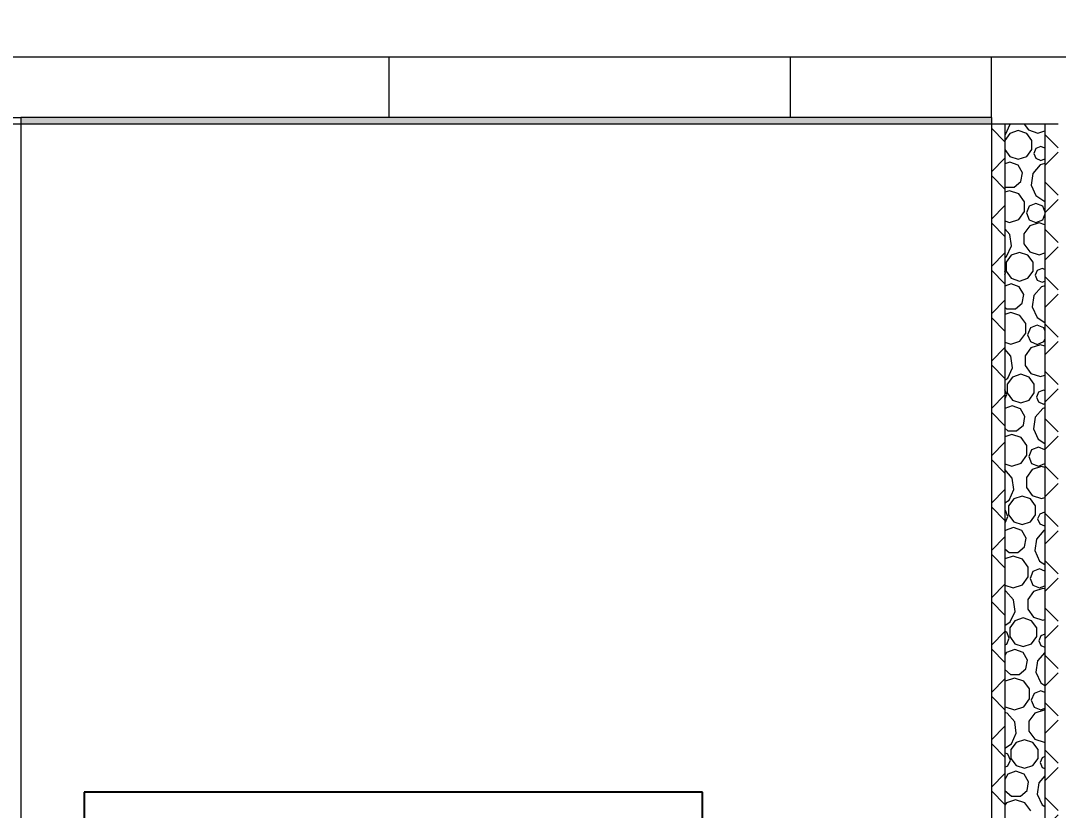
# Model space of a CAD drawing. Header units: metres. Extents: x -77 to 97, y 0 to 6.
# Drawn here: x -17.133 to -15.582, y 1.917 to 3.096 of the extents above; entities that cross this region are included whole.
import ezdxf

# ---------------------------------------------------------------- set-up
doc = ezdxf.new("R2010")
doc.units = ezdxf.units.M
doc.header["$MEASUREMENT"] = 0
for name, color, linetype in [('COTAS CORTE', 7, 'Continuous'), ('FORRO.EXEC', 7, 'Continuous'), ('PAREDE CONSTRUIR', 7, 'Continuous')]:
    doc.layers.add(name, color=color, linetype=linetype)
doc.layers.add('COTAS CORTE_Caneta_No__25', color=7, linetype='Continuous', lineweight=13, true_color=0x982312)
doc.layers.add('PAREDE CONSTRUIR_Caneta_No__97', color=7, linetype='Continuous', lineweight=5, true_color=0x6b6b6b)
for name, color, linetype, lineweight in [('FORRO.EXEC_Caneta_No__241', 7, 'Continuous', 13), ('PAREDE CONSTRUIR_Caneta_No__241', 7, 'Continuous', 13), ('PAREDE CONSTRUIR_Caneta_No__83', 84, 'Continuous', 0), ('PAREDE CONSTRUIR_Caneta_No__96', 252, 'Continuous', 0), ('Portas Archicad_Caneta_No__3', 7, 'Continuous', 25)]:
    doc.layers.add(name, color=color, linetype=linetype, lineweight=lineweight)
doc.styles.add('ESTILO_GERADO_1', font='arial.ttf')
doc.dimstyles.new('ESTILO_GERADO__9', dxfattribs={"dimtxt": 0.1, "dimasz": 0.0475, "dimexe": 0.18, "dimexo": 0.712446, "dimgap": 0, "dimtad": 1, "dimzin": 0, "dimdsep": 46, "dimtxsty": 'ESTILO_GERADO_1', "dimblk": 'ARROWHEAD_11', "dimblk1": 'ARROWHEAD_11', "dimblk2": 'ARROWHEAD_11', "dimcen": 0.09, "dimclrd": 256, "dimclre": 256, "dimclrt": 256, "dimadec": 0, "dimazin": 0, "dimtfac": 1, "dimtdec": 4, "dimtmove": 0, "dimatfit": 3, "dimfxl": 0, "dimtolj": 1, "dimtzin": 0, "dimarcsym": 0})
pattern_1 = [(45, (43.181277, -0.20799), (-0.03535534, 0.03535534), []), (135, (43.181277, -0.20799), (0.03535534, 0.03535534), [])]

# ---------------------------------------------------------------- blocks, each defined once
blk = doc.blocks.new('*X54', base_point=(43.1813, -0.208))
at = {"layer": 'PAREDE CONSTRUIR_Caneta_No__96', "color": 252, "linetype": 'Continuous', "lineweight": 0}
for p, q in [((-15.6615, 2.9263), (-15.6544, 2.942)), ((-15.6421, 2.9322), (-15.6546, 2.9281)), ((-15.6544, 2.942), (-15.6544, 2.942)), ((-15.6296, 2.9281), (-15.6421, 2.9322)), ((-15.6332, 2.942), (-15.6269, 2.9333)), ((-15.6269, 2.9333), (-15.6129, 2.9287)), ((-15.6129, 2.9287), (-15.6024, 2.9321)), ((-15.6624, 2.9257), (-15.6615, 2.9263)), ((-15.6546, 2.9281), (-15.6623, 2.9175)), ((-15.6623, 2.9175), (-15.6623, 2.9043)), ((-15.6219, 2.9175), (-15.6296, 2.9281)), ((-15.6219, 2.9043), (-15.6219, 2.9175)), ((-15.6623, 2.9043), (-15.6546, 2.8937)), ((-15.6296, 2.8937), (-15.6219, 2.9043)), ((-15.6157, 2.9055), (-15.6188, 2.8982)), ((-15.6084, 2.9085), (-15.6157, 2.9055)), ((-15.6024, 2.906), (-15.6084, 2.9085)), ((-15.6549, 2.8852), (-15.6624, 2.8824)), ((-15.6425, 2.8807), (-15.6549, 2.8852)), ((-15.6546, 2.8937), (-15.6421, 2.8896)), ((-15.6421, 2.8896), (-15.6296, 2.8937)), ((-15.6188, 2.8982), (-15.6157, 2.8909)), ((-15.6157, 2.8909), (-15.6084, 2.8878)), ((-15.6084, 2.8878), (-15.6024, 2.8903)), ((-15.636, 2.8693), (-15.6425, 2.8807)), ((-15.6382, 2.8564), (-15.636, 2.8693)), ((-15.6206, 2.8681), (-15.6231, 2.851)), ((-15.6093, 2.8811), (-15.6206, 2.8681)), ((-15.6024, 2.8831), (-15.6093, 2.8811)), ((-15.6483, 2.848), (-15.6382, 2.8564)), ((-15.6624, 2.8488), (-15.6614, 2.848)), ((-15.6554, 2.8424), (-15.6624, 2.8402)), ((-15.6614, 2.848), (-15.6483, 2.848)), ((-15.6415, 2.8379), (-15.6554, 2.8424)), ((-15.6329, 2.8261), (-15.6415, 2.8379)), ((-15.6231, 2.851), (-15.6159, 2.8353)), ((-15.6329, 2.8115), (-15.6329, 2.8261)), ((-15.6158, 2.8235), (-15.626, 2.8193)), ((-15.6159, 2.8353), (-15.6024, 2.8266)), ((-15.6057, 2.8193), (-15.6158, 2.8235)), ((-15.6415, 2.7997), (-15.6329, 2.8115)), ((-15.626, 2.8193), (-15.6301, 2.8092)), ((-15.6301, 2.8092), (-15.626, 2.7991)), ((-15.6024, 2.8114), (-15.6057, 2.8193)), ((-15.6057, 2.7991), (-15.6024, 2.8071)), ((-15.6624, 2.7974), (-15.6554, 2.7951)), ((-15.6554, 2.7951), (-15.6415, 2.7997)), ((-15.626, 2.7991), (-15.6158, 2.7949)), ((-15.611, 2.7944), (-15.625, 2.7899)), ((-15.6158, 2.7949), (-15.6057, 2.7991)), ((-15.6024, 2.7916), (-15.611, 2.7944)), ((-15.655, 2.7771), (-15.6624, 2.7857)), ((-15.6525, 2.76), (-15.655, 2.7771)), ((-15.625, 2.7899), (-15.6337, 2.7779)), ((-15.6337, 2.7779), (-15.6337, 2.7632)), ((-15.6597, 2.7443), (-15.6525, 2.76)), ((-15.6337, 2.7632), (-15.625, 2.7513)), ((-15.6624, 2.7425), (-15.6597, 2.7443)), ((-15.6528, 2.7461), (-15.6605, 2.7355)), ((-15.6402, 2.7502), (-15.6528, 2.7461)), ((-15.6277, 2.7461), (-15.6402, 2.7502)), ((-15.62, 2.7355), (-15.6277, 2.7461)), ((-15.625, 2.7513), (-15.611, 2.7467)), ((-15.611, 2.7467), (-15.6024, 2.7495)), ((-15.6605, 2.7355), (-15.6605, 2.7223)), ((-15.62, 2.7223), (-15.62, 2.7355)), ((-15.6614, 2.72), (-15.6624, 2.7225)), ((-15.6624, 2.7175), (-15.6614, 2.72)), ((-15.6605, 2.7223), (-15.6528, 2.7117)), ((-15.6277, 2.7117), (-15.62, 2.7223)), ((-15.6139, 2.7235), (-15.6169, 2.7162)), ((-15.6169, 2.7162), (-15.6139, 2.7089)), ((-15.6066, 2.7265), (-15.6139, 2.7235)), ((-15.6024, 2.7248), (-15.6066, 2.7265)), ((-15.653, 2.7032), (-15.6624, 2.6997)), ((-15.6407, 2.6987), (-15.653, 2.7032)), ((-15.6528, 2.7117), (-15.6402, 2.7076)), ((-15.6341, 2.6873), (-15.6407, 2.6987)), ((-15.6402, 2.7076), (-15.6277, 2.7117)), ((-15.6075, 2.6991), (-15.6188, 2.6861)), ((-15.6139, 2.7089), (-15.6066, 2.7058)), ((-15.6024, 2.7006), (-15.6075, 2.6991)), ((-15.6066, 2.7058), (-15.6024, 2.7075)), ((-15.6364, 2.6744), (-15.6341, 2.6873)), ((-15.6188, 2.6861), (-15.6212, 2.669)), ((-15.6624, 2.6684), (-15.6596, 2.666)), ((-15.6464, 2.666), (-15.6364, 2.6744)), ((-15.6212, 2.669), (-15.6141, 2.6533)), ((-15.6535, 2.6605), (-15.6624, 2.6576)), ((-15.6596, 2.666), (-15.6464, 2.666)), ((-15.6396, 2.6559), (-15.6535, 2.6605)), ((-15.631, 2.6441), (-15.6396, 2.6559)), ((-15.6141, 2.6533), (-15.6024, 2.6458)), ((-15.631, 2.6295), (-15.631, 2.6441)), ((-15.6241, 2.6374), (-15.6283, 2.6272)), ((-15.614, 2.6415), (-15.6241, 2.6374)), ((-15.6039, 2.6374), (-15.614, 2.6415)), ((-15.6024, 2.6339), (-15.6039, 2.6374)), ((-15.6396, 2.6177), (-15.631, 2.6295)), ((-15.6283, 2.6272), (-15.6241, 2.6171)), ((-15.6039, 2.6171), (-15.6024, 2.6206)), ((-15.6624, 2.616), (-15.6535, 2.6131)), ((-15.6531, 2.5951), (-15.6624, 2.6058)), ((-15.6535, 2.6131), (-15.6396, 2.6177)), ((-15.6232, 2.6079), (-15.6318, 2.5959)), ((-15.6241, 2.6171), (-15.614, 2.6129)), ((-15.6092, 2.6124), (-15.6232, 2.6079)), ((-15.614, 2.6129), (-15.6039, 2.6171)), ((-15.6024, 2.6102), (-15.6092, 2.6124)), ((-15.6507, 2.578), (-15.6531, 2.5951)), ((-15.6318, 2.5959), (-15.6318, 2.5812)), ((-15.6578, 2.5623), (-15.6507, 2.578)), ((-15.6318, 2.5812), (-15.6232, 2.5693)), ((-15.6624, 2.5593), (-15.6578, 2.5623)), ((-15.6509, 2.5641), (-15.6586, 2.5535)), ((-15.6384, 2.5682), (-15.6509, 2.5641)), ((-15.6259, 2.5641), (-15.6384, 2.5682)), ((-15.6182, 2.5535), (-15.6259, 2.5641)), ((-15.6232, 2.5693), (-15.6092, 2.5647)), ((-15.6092, 2.5647), (-15.6024, 2.5669)), ((-15.6595, 2.538), (-15.6624, 2.545)), ((-15.6586, 2.5535), (-15.6586, 2.5403)), ((-15.6182, 2.5403), (-15.6182, 2.5535)), ((-15.6047, 2.5445), (-15.612, 2.5415)), ((-15.6024, 2.5436), (-15.6047, 2.5445)), ((-15.6624, 2.531), (-15.6595, 2.538)), ((-15.6586, 2.5403), (-15.6509, 2.5297)), ((-15.6509, 2.5297), (-15.6384, 2.5256)), ((-15.6384, 2.5256), (-15.6259, 2.5297)), ((-15.6259, 2.5297), (-15.6182, 2.5403)), ((-15.612, 2.5415), (-15.615, 2.5342)), ((-15.615, 2.5342), (-15.612, 2.5269)), ((-15.612, 2.5269), (-15.6047, 2.5238)), ((-15.6511, 2.5212), (-15.6624, 2.5171)), ((-15.6388, 2.5167), (-15.6511, 2.5212)), ((-15.6323, 2.5053), (-15.6388, 2.5167)), ((-15.6056, 2.5171), (-15.6169, 2.5041)), ((-15.6024, 2.518), (-15.6056, 2.5171)), ((-15.6047, 2.5238), (-15.6024, 2.5248)), ((-15.6345, 2.4924), (-15.6323, 2.5053)), ((-15.6169, 2.5041), (-15.6194, 2.487)), ((-15.6624, 2.4879), (-15.6577, 2.484)), ((-15.6577, 2.484), (-15.6446, 2.484)), ((-15.6446, 2.484), (-15.6345, 2.4924)), ((-15.6194, 2.487), (-15.6122, 2.4713)), ((-15.6517, 2.4785), (-15.6624, 2.475)), ((-15.6378, 2.4739), (-15.6517, 2.4785)), ((-15.6292, 2.4621), (-15.6378, 2.4739)), ((-15.6122, 2.4713), (-15.6024, 2.465)), ((-15.6292, 2.4475), (-15.6292, 2.4621)), ((-15.6222, 2.4554), (-15.6264, 2.4452)), ((-15.6121, 2.4595), (-15.6222, 2.4554)), ((-15.6024, 2.4555), (-15.6121, 2.4595)), ((-15.6624, 2.4347), (-15.6517, 2.4311)), ((-15.6517, 2.4311), (-15.6378, 2.4357)), ((-15.6378, 2.4357), (-15.6292, 2.4475)), ((-15.6264, 2.4452), (-15.6222, 2.4351)), ((-15.6222, 2.4351), (-15.6121, 2.431)), ((-15.6121, 2.431), (-15.6024, 2.435)), ((-15.6513, 2.4131), (-15.6624, 2.426)), ((-15.6213, 2.4259), (-15.63, 2.4139)), ((-15.6073, 2.4304), (-15.6213, 2.4259)), ((-15.6024, 2.4288), (-15.6073, 2.4304)), ((-15.6488, 2.396), (-15.6513, 2.4131)), ((-15.63, 2.4139), (-15.63, 2.3992)), ((-15.656, 2.3803), (-15.6488, 2.396)), ((-15.63, 2.3992), (-15.6213, 2.3873)), ((-15.6624, 2.3761), (-15.656, 2.3803)), ((-15.649, 2.3821), (-15.6568, 2.3715)), ((-15.6365, 2.3862), (-15.649, 2.3821)), ((-15.624, 2.3821), (-15.6365, 2.3862)), ((-15.6163, 2.3715), (-15.624, 2.3821)), ((-15.6213, 2.3873), (-15.6073, 2.3827)), ((-15.6073, 2.3827), (-15.6024, 2.3843)), ((-15.6614, 2.3649), (-15.6624, 2.3653)), ((-15.6577, 2.356), (-15.6614, 2.3649)), ((-15.6568, 2.3715), (-15.6568, 2.3583)), ((-15.6568, 2.3583), (-15.649, 2.3477)), ((-15.624, 2.3477), (-15.6163, 2.3583)), ((-15.6163, 2.3583), (-15.6163, 2.3715)), ((-15.6102, 2.3595), (-15.6132, 2.3522)), ((-15.6029, 2.3625), (-15.6102, 2.3595)), ((-15.6024, 2.3623), (-15.6029, 2.3625)), ((-15.6624, 2.3467), (-15.6614, 2.3472)), ((-15.6614, 2.3472), (-15.6577, 2.356)), ((-15.649, 2.3477), (-15.6365, 2.3436)), ((-15.6365, 2.3436), (-15.624, 2.3477)), ((-15.6132, 2.3522), (-15.6102, 2.3449)), ((-15.6102, 2.3449), (-15.6029, 2.3418)), ((-15.6029, 2.3418), (-15.6024, 2.342)), ((-15.6616, 2.3347), (-15.6624, 2.3333)), ((-15.6493, 2.3392), (-15.6616, 2.3347)), ((-15.637, 2.3347), (-15.6493, 2.3392)), ((-15.6304, 2.3233), (-15.637, 2.3347)), ((-15.6038, 2.3351), (-15.6151, 2.3221)), ((-15.6024, 2.3355), (-15.6038, 2.3351)), ((-15.6427, 2.302), (-15.6327, 2.3104)), ((-15.6327, 2.3104), (-15.6304, 2.3233)), ((-15.6151, 2.3221), (-15.6175, 2.305)), ((-15.6624, 2.3075), (-15.6559, 2.302)), ((-15.6498, 2.2965), (-15.6624, 2.2924)), ((-15.6559, 2.302), (-15.6427, 2.302)), ((-15.6359, 2.2919), (-15.6498, 2.2965)), ((-15.6175, 2.305), (-15.6104, 2.2893)), ((-15.6273, 2.2801), (-15.6359, 2.2919)), ((-15.6273, 2.2655), (-15.6273, 2.2801)), ((-15.6104, 2.2893), (-15.6024, 2.2842)), ((-15.6359, 2.2537), (-15.6273, 2.2655)), ((-15.6204, 2.2734), (-15.6246, 2.2633)), ((-15.6103, 2.2775), (-15.6204, 2.2734)), ((-15.6024, 2.2743), (-15.6103, 2.2775)), ((-15.6624, 2.2533), (-15.6498, 2.2492)), ((-15.6498, 2.2492), (-15.6359, 2.2537)), ((-15.6246, 2.2633), (-15.6204, 2.2531)), ((-15.6204, 2.2531), (-15.6103, 2.249)), ((-15.6055, 2.2484), (-15.6195, 2.2439)), ((-15.6103, 2.249), (-15.6024, 2.2522)), ((-15.6024, 2.2475), (-15.6055, 2.2484)), ((-15.6607, 2.2441), (-15.6624, 2.2446)), ((-15.6494, 2.2311), (-15.6607, 2.2441)), ((-15.6195, 2.2439), (-15.6281, 2.232)), ((-15.6469, 2.214), (-15.6494, 2.2311)), ((-15.6281, 2.232), (-15.6281, 2.2172)), ((-15.6281, 2.2172), (-15.6195, 2.2053)), ((-15.6541, 2.1983), (-15.6469, 2.214)), ((-15.6347, 2.2042), (-15.6472, 2.2001)), ((-15.6222, 2.2001), (-15.6347, 2.2042)), ((-15.6195, 2.2053), (-15.6055, 2.2007)), ((-15.6055, 2.2007), (-15.6024, 2.2017)), ((-15.6624, 2.193), (-15.6541, 2.1983)), ((-15.6472, 2.2001), (-15.6549, 2.1895)), ((-15.6549, 2.1895), (-15.6549, 2.1763)), ((-15.6145, 2.1895), (-15.6222, 2.2001)), ((-15.6145, 2.1763), (-15.6145, 2.1895)), ((-15.6595, 2.1829), (-15.6624, 2.1841)), ((-15.6558, 2.174), (-15.6595, 2.1829)), ((-15.6595, 2.1652), (-15.6558, 2.174)), ((-15.6549, 2.1763), (-15.6472, 2.1657)), ((-15.6222, 2.1657), (-15.6145, 2.1763)), ((-15.6083, 2.1775), (-15.6113, 2.1702)), ((-15.6024, 2.1799), (-15.6083, 2.1775)), ((-15.6624, 2.1639), (-15.6595, 2.1652)), ((-15.6474, 2.1572), (-15.6598, 2.1527)), ((-15.6351, 2.1527), (-15.6474, 2.1572)), ((-15.6472, 2.1657), (-15.6347, 2.1616)), ((-15.6347, 2.1616), (-15.6222, 2.1657)), ((-15.6113, 2.1702), (-15.6083, 2.1629)), ((-15.6083, 2.1629), (-15.6024, 2.1604)), ((-15.6598, 2.1527), (-15.6624, 2.1481)), ((-15.6286, 2.1413), (-15.6351, 2.1527)), ((-15.6308, 2.1284), (-15.6286, 2.1413)), ((-15.6132, 2.1401), (-15.6157, 2.123)), ((-15.6024, 2.1525), (-15.6132, 2.1401)), ((-15.6624, 2.1271), (-15.654, 2.12)), ((-15.6409, 2.12), (-15.6308, 2.1284)), ((-15.6619, 2.1099), (-15.6624, 2.1091)), ((-15.6479, 2.1145), (-15.6619, 2.1099)), ((-15.654, 2.12), (-15.6409, 2.12)), ((-15.634, 2.1099), (-15.6479, 2.1145)), ((-15.6255, 2.0981), (-15.634, 2.1099)), ((-15.6157, 2.123), (-15.6085, 2.1073)), ((-15.6255, 2.0835), (-15.6255, 2.0981)), ((-15.6084, 2.0955), (-15.6185, 2.0914)), ((-15.6085, 2.1073), (-15.6024, 2.1034)), ((-15.6024, 2.0931), (-15.6084, 2.0955)), ((-15.634, 2.0717), (-15.6255, 2.0835)), ((-15.6185, 2.0914), (-15.6227, 2.0813)), ((-15.6227, 2.0813), (-15.6185, 2.0711)), ((-15.6624, 2.0725), (-15.6619, 2.0717)), ((-15.6588, 2.0621), (-15.6624, 2.0632)), ((-15.6619, 2.0717), (-15.6479, 2.0672)), ((-15.6475, 2.0491), (-15.6588, 2.0621)), ((-15.6479, 2.0672), (-15.634, 2.0717)), ((-15.6176, 2.0619), (-15.6263, 2.05)), ((-15.6185, 2.0711), (-15.6084, 2.067)), ((-15.6036, 2.0664), (-15.6176, 2.0619)), ((-15.6084, 2.067), (-15.6024, 2.0694)), ((-15.6024, 2.0661), (-15.6036, 2.0664)), ((-15.6451, 2.032), (-15.6475, 2.0491)), ((-15.6263, 2.05), (-15.6263, 2.0352)), ((-15.6523, 2.0163), (-15.6451, 2.032)), ((-15.6263, 2.0352), (-15.6176, 2.0233)), ((-15.6624, 2.0098), (-15.6523, 2.0163)), ((-15.6453, 2.0181), (-15.6531, 2.0075)), ((-15.6328, 2.0222), (-15.6453, 2.0181)), ((-15.6203, 2.0181), (-15.6328, 2.0222)), ((-15.6126, 2.0075), (-15.6203, 2.0181)), ((-15.6176, 2.0233), (-15.6036, 2.0187)), ((-15.6036, 2.0187), (-15.6024, 2.0191)), ((-15.6577, 2.0009), (-15.6624, 2.0029)), ((-15.654, 1.992), (-15.6577, 2.0009)), ((-15.6531, 2.0075), (-15.6531, 1.9943)), ((-15.6126, 1.9943), (-15.6126, 2.0075)), ((-15.6577, 1.9832), (-15.654, 1.992)), ((-15.6531, 1.9943), (-15.6453, 1.9837)), ((-15.6203, 1.9837), (-15.6126, 1.9943)), ((-15.6065, 1.9955), (-15.6095, 1.9882)), ((-15.6095, 1.9882), (-15.6065, 1.9809)), ((-15.6024, 1.9972), (-15.6065, 1.9955)), ((-15.6624, 1.9812), (-15.6577, 1.9832)), ((-15.6579, 1.9707), (-15.6624, 1.9628)), ((-15.6456, 1.9752), (-15.6579, 1.9707)), ((-15.6333, 1.9707), (-15.6456, 1.9752)), ((-15.6453, 1.9837), (-15.6328, 1.9796)), ((-15.6267, 1.9593), (-15.6333, 1.9707)), ((-15.6328, 1.9796), (-15.6203, 1.9837)), ((-15.6065, 1.9809), (-15.6024, 1.9792)), ((-15.629, 1.9464), (-15.6267, 1.9593)), ((-15.6114, 1.9581), (-15.6138, 1.941)), ((-15.6024, 1.9684), (-15.6114, 1.9581)), ((-15.6624, 1.9478), (-15.6622, 1.9464)), ((-15.6622, 1.9464), (-15.6521, 1.938)), ((-15.6521, 1.938), (-15.639, 1.938)), ((-15.639, 1.938), (-15.629, 1.9464)), ((-15.6138, 1.941), (-15.6067, 1.9253)), ((-15.66, 1.928), (-15.6624, 1.9246)), ((-15.6461, 1.9325), (-15.66, 1.928)), ((-15.6322, 1.928), (-15.6461, 1.9325)), ((-15.6236, 1.9161), (-15.6322, 1.928)), ((-15.6067, 1.9253), (-15.6024, 1.9226))]:
    blk.add_line(p, q, dxfattribs=at)
blk = doc.blocks.new('*D63', base_point=(43.1813, -0.208))
at = {"layer": 'COTAS CORTE_Caneta_No__25', "linetype": 'Continuous', "lineweight": 13, "true_color": 0x982312}
for points in [[(-19.8174, 3.342), (-19.8165, 3.3372), (-19.8137, 3.3332), (-19.8097, 3.3305), (-19.8049, 3.3295), (-19.8001, 3.3305), (-19.7961, 3.3332), (-19.7934, 3.3372), (-19.7924, 3.342), (-19.7934, 3.3468), (-19.7961, 3.3508), (-19.8001, 3.3536), (-19.8049, 3.3545), (-19.8097, 3.3536), (-19.8137, 3.3508), (-19.8165, 3.3468)], [(-19.8174, 2.952), (-19.8165, 2.9472), (-19.8137, 2.9432), (-19.8097, 2.9405), (-19.8049, 2.9395), (-19.8001, 2.9405), (-19.7961, 2.9432), (-19.7934, 2.9472), (-19.7924, 2.952), (-19.7934, 2.9568), (-19.7961, 2.9608), (-19.8001, 2.9636), (-19.8049, 2.9645), (-19.8097, 2.9636), (-19.8137, 2.9608), (-19.8165, 2.9568)], [(-19.8174, 2.942), (-19.8165, 2.9372), (-19.8137, 2.9332), (-19.8097, 2.9305), (-19.8049, 2.9295), (-19.8001, 2.9305), (-19.7961, 2.9332), (-19.7934, 2.9372), (-19.7924, 2.942), (-19.7934, 2.9468), (-19.7961, 2.9508), (-19.8001, 2.9536), (-19.8049, 2.9545), (-19.8097, 2.9536), (-19.8137, 2.9508), (-19.8165, 2.9468)]]:
    blk.add_hatch(color=24, dxfattribs=at).paths.add_polyline_path(points)
at = {"layer": 'COTAS CORTE_Caneta_No__25', "color": 24, "linetype": 'Continuous', "lineweight": 13, "true_color": 0x982312}
for p, q in [((-19.8174, 3.342), (-19.8518, 3.342)), ((-19.0925, 3.342), (-19.7924, 3.342)), ((-19.8049, 2.9645), (-19.8049, 3.3295)), ((-19.8174, 2.952), (-19.8518, 2.952)), ((-19.0925, 2.952), (-19.7924, 2.952))]:
    blk.add_line(p, q, dxfattribs=at)
for centre in [(-19.8049, 3.342), (-19.8049, 2.952)]:
    blk.add_circle(centre, 0.0125, dxfattribs=at)
at = {"layer": 'COTAS CORTE_Caneta_No__25', "color": 24, "lineweight": 13, "true_color": 0x982312, "insert": (-19.8249, 3.0135), "char_height": 0.1, "attachment_point": 7, "rotation": 90, "style": 'ESTILO_GERADO_1'}
blk.add_mtext('\\A1;{\\pql;\\fArial|b0|i0|c0|p0;\\W1.000000;0,39}', dxfattribs=at)
blk = doc.blocks.new('ARROWHEAD_11')
at = {"color": 0, "linetype": 'Continuous', "lineweight": 0}
blk.add_line((0, 0), (-1, 0), dxfattribs=at)
at = {"color": 0, "linetype": 'Continuous', "lineweight": 0, "const_width": 0.25, "flags": 128}
blk.add_lwpolyline([(-0.125, 0, 1), (0.125, 0, 1)], format="xyb", close=True, dxfattribs=at)

msp = doc.modelspace()

# ---------------------------------------------------------------- hatches: boundary and pattern name
at = {"layer": 'FORRO.EXEC', "linetype": 'Continuous', "lineweight": 0, "true_color": 0xffffff}
msp.add_hatch(color=7, dxfattribs=at).paths.add_polyline_path([(-17.1326, 2.942), (-15.6824, 2.942), (-15.6824, 2.952), (-17.1326, 2.952)])
at = {"layer": 'PAREDE CONSTRUIR_Caneta_No__83', "linetype": 'Continuous', "lineweight": 0}
h = msp.add_hatch(dxfattribs=at)
h.set_pattern_fill('Placomur_0002', color=84, style=0, pattern_type=2)
h.set_pattern_definition(pattern_1)
h.paths.add_polyline_path([(-15.6824, 2.942), (-15.6824, -0.208), (-15.6624, -0.208), (-15.6624, 2.942)])
h = msp.add_hatch(dxfattribs=at)
h.set_pattern_fill('Placomur_0002', color=84, style=0, pattern_type=2)
h.set_pattern_definition(pattern_1)
h.paths.add_polyline_path([(-15.6024, -0.208), (-15.5824, -0.208), (-15.5824, 2.942), (-15.6024, 2.942)])
at = {"layer": 'PAREDE CONSTRUIR_Caneta_No__97', "linetype": 'Continuous', "lineweight": 5, "true_color": 0x6b6b6b}
h = msp.add_hatch(dxfattribs=at)
h.set_pattern_fill('Ceramica_60_x_60_0002', color=251, style=0, pattern_type=2)
h.set_pattern_definition([(0, (-20.1827, -0.208), (0, 0.6), []), (90, (-20.1827, -0.208), (-0.6, 0), [])])
h.paths.add_polyline_path([(-20.2827, 3.042), (-20.2827, 2.942), (-20.1827, 2.942), (-20.1827, 2.952), (-15.6824, 2.952), (-15.6824, 3.042)])

# ---------------------------------------------------------------- linework, layer by layer
at = {"layer": 'FORRO.EXEC_Caneta_No__241', "color": 7, "linetype": 'Continuous', "lineweight": 13}
for p, q in [((-17.2326, 2.952), (-17.1326, 2.952)), ((-17.1326, 2.952), (-17.1326, 2.942)), ((-15.6824, 2.952), (-17.1326, 2.952)), ((-15.6824, 2.952), (-15.6824, 2.942)), ((-15.6824, 2.942), (-17.1326, 2.942))]:
    msp.add_line(p, q, dxfattribs=at)
at = {"layer": 'PAREDE CONSTRUIR_Caneta_No__241', "color": 7, "linetype": 'Continuous', "lineweight": 13}
for p, q in [((-15.6824, 3.042), (-20.2827, 3.042)), ((-13.5328, 3.042), (-15.6824, 3.042)), ((-15.6824, 2.952), (-15.6824, 3.042)), ((-17.1326, 2.942), (-17.1326, -0.108)), ((-15.6824, 2.942), (-15.6824, -0.108)), ((-15.6624, 2.942), (-15.6624, -0.208)), ((-15.6024, 2.942), (-15.6024, -0.208))]:
    msp.add_line(p, q, dxfattribs=at)
at = {"layer": 'PAREDE CONSTRUIR_Caneta_No__241', "color": 7, "linetype": 'Continuous', "lineweight": 13, "flags": 128}
for points in [[(-17.1326, 2.942), (-17.1526, 2.942), (-17.2126, 2.942), (-17.2326, 2.942)], [(-15.5824, 2.942), (-15.6024, 2.942), (-15.6624, 2.942), (-15.6824, 2.942)]]:
    msp.add_lwpolyline(points, dxfattribs=at)
at = {"layer": 'Portas Archicad_Caneta_No__3', "color": 7, "linetype": 'Continuous', "lineweight": 25}
for p, q in [((-17.0378, 1.944), (-17.0378, -0.208)), ((-16.1138, 1.944), (-17.0378, 1.944)), ((-16.1138, -0.208), (-16.1138, 1.944))]:
    msp.add_line(p, q, dxfattribs=at)

# ---------------------------------------------------------------- block references
at = {"layer": 'PAREDE CONSTRUIR', "lineweight": 0}
msp.add_blockref('*X54', (43.1813, -0.208), dxfattribs=at)

# ---------------------------------------------------------------- dimensions: what is measured, and where the dimension line sits
at = {"layer": 'COTAS CORTE', "color": 24, "linetype": 'Continuous', "lineweight": 13, "true_color": 0x982312}
dim = msp.add_linear_dim(base=(-19.8049, 3.342), p1=(-17.1826, 2.952), p2=(-12.0828, 3.342), angle=90, dimstyle='ESTILO_GERADO__9', dxfattribs=at)
dim.commit()
dim.dimension.update_dxf_attribs({"geometry": '*D63', "text_midpoint": (-19.8749, 3.143), "dimtype": 160, "text_rotation": 90})

doc.saveas('drawing.dxf')
